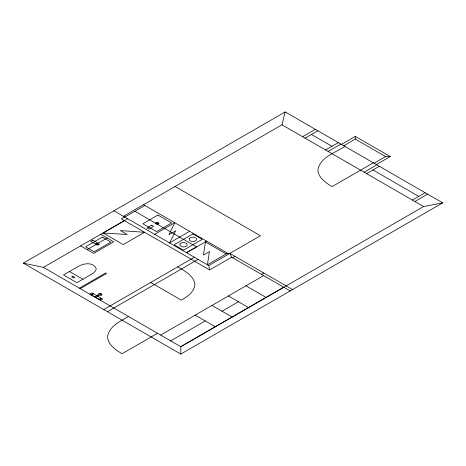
<?xml version="1.0" encoding="UTF-8"?>
<svg xmlns="http://www.w3.org/2000/svg" width="466" height="466" viewBox="0 0 466 466"><rect width="100%" height="100%" fill="white"/><g stroke="black" fill="none" stroke-linecap="round" stroke-linejoin="round"><path stroke-width="0.7" d="M343.78 145.753L355.313 139.095L355.313 136.392L390.252 156.559L376.371 164.574M207.417 264.752L209.444 251.57L203.409 255.048L205.471 241.848M123.443 216.306L281.982 124.777L285.192 111.933L442.7 202.867L180.808 354.067L23.3 263.133L285.192 111.933M96.305 243.555L96.025 244.114L96.712 244.912L98.646 244.912L99.34 244.114L98.646 243.316L96.718 243.316M169.525 242.908L175.729 230.786L168.896 234.73L174.756 222.719L154.654 234.328M82.907 279.245L91.505 274.241C93.66 272.948 96.223 271.171 96.217 268.387C92.961 261.781 83.461 263.267 78.142 266.523L63.487 274.987L76.884 282.722L82.907 279.245L69.51 271.509M124.603 216.975L121.323 218.869L194.776 261.275M124.789 217.057L144.914 205.489M23.3 263.133L43.402 267.391L127.661 218.74M103.143 232.977L127.171 234.509L120.333 230.559L144.518 232.301L123.245 244.586L103.143 232.977L124.451 220.68M87.09 249.607L107.192 237.998M302.615 136.689L315.342 129.338M305.125 138.14L317.859 130.789M79.383 288.157L105.666 272.983L106.504 273.466L80.222 288.64M325.629 149.976L338.363 142.625M169.548 242.926L189.65 231.317M328.14 151.427L340.873 144.076M341.438 144.402L355.313 136.392M344.823 146.359C335.456 152.906 319.95 157.077 317.835 170.172C318.593 178.047 325.891 182.858 332.089 186.627L373.336 162.82M91.062 294.71L93.142 293.551M94.814 296.877C97.085 296.318 100.103 290.836 102.054 294.646L98.606 295.735L95.722 297.401M99.474 299.562L101.512 298.386M186.499 252.665L196.547 246.858L134.901 211.267M186.592 252.741L206.706 241.132M103.743 309.575L194.374 257.255M107.43 311.707L198.056 259.381M374.029 163.216L385.563 156.559L390.252 156.559M364.109 172.193L376.843 164.842M207.382 264.77L227.519 253.149M366.625 173.643L379.353 166.292M113.925 210.813L208.768 265.568L260.43 235.738L175.111 186.476M128.418 316.472C120.286 321.423 108.858 326.258 107.5 336.947C108.275 344.991 115.725 349.902 122.051 353.752L157.52 333.272M194.706 261.315L209.659 269.948L231.73 257.209L290.155 290.935M232.645 257.733L234.992 256.382M261.461 274.369L263.803 273.018M160.648 335.077L263.593 275.645M412.393 200.071L425.126 192.72M170.696 340.879L205.232 320.94M222.037 311.236L238.446 301.764M414.903 201.522L427.637 194.171M180.75 346.681L283.695 287.248M43.402 267.391L180.808 346.721L423.606 206.543L442.7 202.867M355.313 139.095L385.563 156.559M311.492 134.464L331.996 146.301M372.992 169.968L418.759 196.396M281.982 124.777L423.606 206.543M292.502 289.584L229.831 253.405L231.73 257.209M143.586 204.72L228.864 253.958M205.366 241.906L226.179 253.923M245.996 285.804L266.098 297.407M228.398 295.962L248.5 307.566M177.727 266.867C184.728 270.985 193.868 275.592 194.916 284.592C194.2 292.054 187.285 296.615 181.408 300.186L150.71 282.46M100.749 234.281L113.762 241.79L93.66 253.399L80.647 245.885M211.983 305.434L232.091 317.037M195.178 315.138L215.28 326.742M97.493 295.327L98.402 295.852M96.858 295.694L92 292.893L89.955 294.069L100.545 300.186L102.584 299.003L97.761 296.219M208.768 265.568L209.659 269.948M180.808 346.721L180.808 354.067M180.027 243.928L180.027 245.576C181.757 247.434 185.322 247.429 187.052 245.57L187.052 243.928C185.317 242.07 181.763 242.07 180.027 243.928M189.377 238.528L189.377 240.176C191.107 242.035 194.666 242.035 196.402 240.176L196.402 238.528C194.666 236.676 191.112 236.676 189.377 238.528M98.629 244.114L97.679 244.662L96.736 244.114L97.679 243.567L98.629 244.114M158.201 223.342L157.258 223.89L156.308 223.342L157.258 222.795L158.201 223.342M158.912 223.342L158.224 224.14L157.258 224.303L155.877 223.901L155.597 223.342L155.877 222.789L157.258 222.387L158.632 222.789L158.912 223.342M101.588 295.042C96.322 293.067 100.196 292.741 101.536 294.634L101.588 295.042M92.786 240.13L90.777 241.289L95.466 243.998L97.476 242.838L92.786 240.13M102.322 237.124L85.569 246.794L94.184 251.768L110.937 242.093L102.322 237.124M157.951 215.042L142.876 223.75L156.559 231.649L171.634 222.946L157.951 215.042M151.642 225.212L146.953 227.921L148.963 229.08L153.652 226.371L151.642 225.212M72.644 276.204L71.624 276.792L73.756 278.021L74.77 277.433L72.644 276.204M192.889 233.938L174.127 244.772L183.505 250.184L202.267 239.355L192.889 233.938M92.804 294.326C92.221 294.873 91.86 293.644 92.804 294.326M100.173 298.578C99.13 298.822 101.227 299.242 100.173 298.578"/></g></svg>
